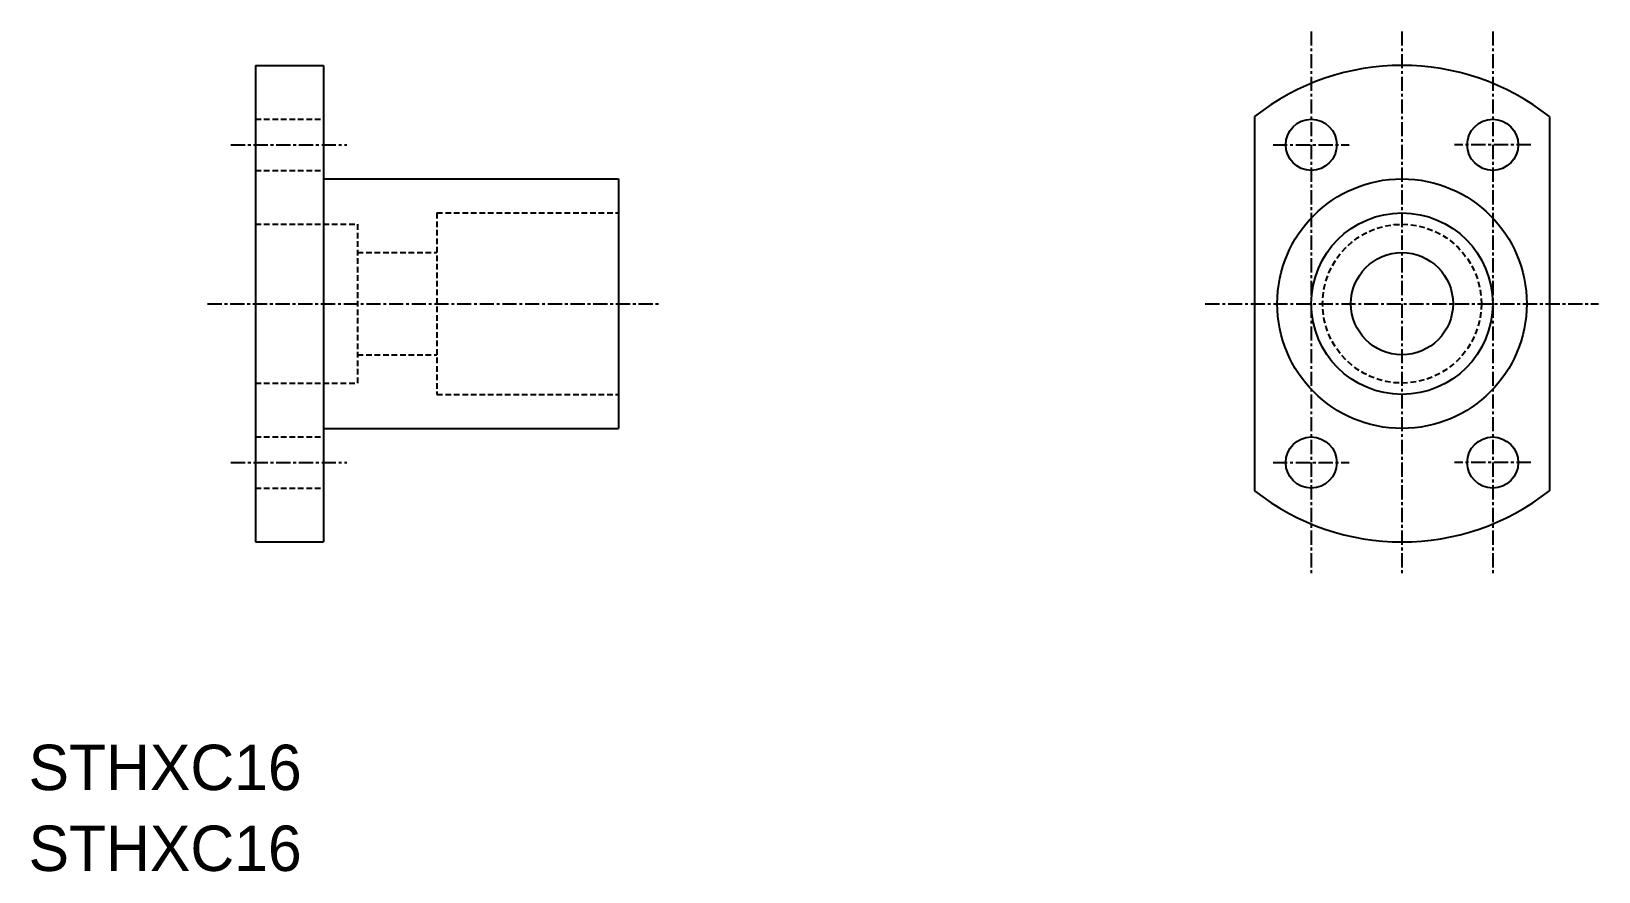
# Model space of a CAD drawing. Extents: x 10 to 148, y 10 to 84.
import ezdxf

# ---------------------------------------------------------------- set-up
doc = ezdxf.new("R2010")
doc.units = 0
doc.linetypes.add('CENTER', pattern=[2, 1.25, -0.25, 0.25, -0.25])
doc.linetypes.add('DASHED', pattern=[0.75, 0.5, -0.25])
doc.layers.get('0').update_dxf_attribs({"linetype": 'CONTINUOUS'})
doc.layers.add('CENTER', color=1, linetype='CENTER')

msp = doc.modelspace()

# ---------------------------------------------------------------- linework, layer by layer
at = {"color": 7, "linetype": 'CONTINUOUS'}
for p, q in [((30, 81), (30, 39)), ((30, 81), (36, 81)), ((36, 81), (36, 39)), ((118.09, 76.49), (118.09, 43.51)), ((144.09, 76.49), (144.09, 43.51)), ((30, 70.5), (30, 70.5)), ((36, 71), (62, 71)), ((62, 71), (62, 49)), ((36, 49), (62, 49)), ((30, 39), (36, 39))]:
    msp.add_line(p, q, dxfattribs=at)
at = {"color": 3, "linetype": 'DASHED'}
for p, q in [((30, 76.25), (36, 76.25)), ((30, 71.75), (36, 71.75)), ((46, 68), (46, 52)), ((46, 68), (62, 68)), ((30, 67), (39, 67)), ((39, 67), (39, 53)), ((39, 64.5), (46, 64.5)), ((39, 55.5), (46, 55.5)), ((30, 53), (39, 53)), ((46, 52), (62, 52)), ((30, 48.25), (36, 48.25)), ((30, 43.75), (36, 43.75))]:
    msp.add_line(p, q, dxfattribs=at)
at = {"color": 7, "linetype": 'CONTINUOUS'}
for centre, radius in [((123.09, 74), 2.25), ((139.09, 74), 2.25), ((131.09, 60), 11), ((131.09, 60), 8), ((131.09, 60), 4.5), ((123.09, 46), 2.25), ((139.09, 46), 2.25)]:
    msp.add_circle(centre, radius, dxfattribs=at)
at = {"color": 3, "linetype": 'DASHED'}
msp.add_circle((131.09, 60), 7, dxfattribs=at)
at = {"color": 7, "linetype": 'CONTINUOUS'}
for start, end in [(51.7534, 128.2466), (231.7534, 308.2466)]:
    msp.add_arc((131.09, 60), 21, start, end, dxfattribs=at)
at = {"layer": 'CENTER', "color": 1, "linetype": 'CENTER'}
for p, q in [((123.09, 84), (123.09, 36)), ((131.09, 84), (131.09, 36)), ((139.09, 84), (139.09, 36)), ((27.84, 74), (38.06, 74)), ((119.73, 74), (126.44, 74)), ((142.44, 74), (135.73, 74)), ((25.78, 60), (65.74, 60)), ((113.75, 60), (148.43, 60)), ((27.84, 46), (38.06, 46)), ((119.73, 46), (126.44, 46)), ((142.44, 46), (135.73, 46))]:
    msp.add_line(p, q, dxfattribs=at)

# ---------------------------------------------------------------- texts
at = {"color": 7, "linetype": 'CONTINUOUS'}
for p in [(10, 17.13), (10, 10)]:
    msp.add_text('STHXC16', height=4, dxfattribs=at).set_placement(p)

doc.saveas('drawing.dxf')
